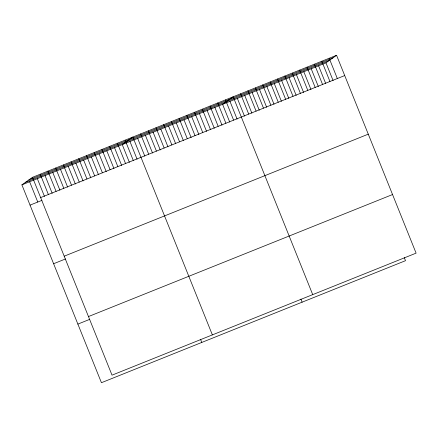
<?xml version="1.0" encoding="UTF-8"?>
<svg xmlns="http://www.w3.org/2000/svg" width="438" height="438" viewBox="0 0 438 438"><rect width="100%" height="100%" fill="white"/><g stroke="black" fill="none" stroke-linecap="round" stroke-linejoin="round"><path stroke-width="0.66" d="M404.279 257.637L405.506 260.687L101.435 382.708L21.9 184.858L32.494 177.313L336.565 55.292L416.1 253.142L112.029 375.158L32.494 177.313M21.9 184.858L325.971 62.842L336.565 55.292M28.996 179.804L333.072 57.783M25.399 182.367L329.469 60.351M40.641 197.587L344.717 75.566M30.052 205.132L41.922 200.363M64.2 256.186L368.27 134.165M53.606 263.731L65.481 258.967M88.471 316.559L392.541 194.543M77.876 324.104L89.752 319.34M329.179 58.259L337.331 78.533M325.971 62.842L333.104 80.581M321.799 61.221L329.945 81.495M318.585 65.804L325.719 83.543M314.413 64.183L322.56 84.457M311.204 68.766L318.333 86.505M307.027 67.145L315.179 87.419M303.819 71.728L310.947 89.467M299.641 70.113L307.794 90.387M296.433 74.69L303.567 92.429M292.255 73.075L300.408 93.349M289.047 77.657L296.181 95.396M284.875 76.037L293.022 96.311M281.667 80.619L288.795 98.358M277.489 78.999L285.636 99.273M274.281 83.581L281.41 101.32M270.104 81.966L278.256 102.235M266.895 86.543L274.024 104.282M262.718 84.928L270.87 105.202M259.51 89.511L266.643 107.25M255.332 87.89L263.484 108.164M252.124 92.473L259.258 110.212M247.952 90.852L256.099 111.126M244.743 95.435L251.872 113.174M240.566 93.82L248.713 114.088M237.358 98.397L244.486 116.136M312.716 294.632L233.18 96.782L222.586 104.326L229.72 122.065M229.972 101.364L237.1 119.103M225.46 99.88L233.613 120.149M300.895 299.121L302.121 302.176M217.741 102.974L225.893 123.248M214.866 107.425L222 125.164M210.026 106.073L218.173 126.347M207.152 110.518L214.281 128.257M202.307 109.171L210.454 129.445M199.432 113.617L206.561 131.356M194.587 112.265L202.739 132.539M191.713 116.716L198.841 134.455M186.867 115.364L195.019 135.638M183.993 119.809L191.127 137.554M179.147 118.463L187.3 138.737M176.273 122.908L183.407 140.647M171.433 121.561L179.58 141.835M168.559 126.007L175.687 143.746M163.713 124.655L171.86 144.929M160.839 129.106L167.968 146.845M155.994 127.754L164.146 148.028M153.119 132.199L160.248 149.938M148.274 130.852L156.426 151.126M145.4 135.298L152.534 153.037M140.554 133.951L148.706 154.22M137.68 138.397L144.814 156.136M212.37 334.895L132.84 137.045L122.246 144.589L129.374 162.328M129.96 141.496L137.094 159.235M125.12 140.144L133.267 160.417M200.549 339.39L201.776 342.439M117.4 143.242L125.547 163.516M114.526 147.688L121.654 165.427M109.681 146.336L117.833 166.61M106.806 150.787L113.935 168.526M101.961 149.435L110.113 169.709M99.087 153.886L106.22 171.625M94.241 152.534L102.393 172.807M91.367 156.979L98.501 174.718M86.527 155.632L94.674 175.906M83.653 160.078L90.781 177.817M78.807 158.726L86.954 179M75.933 163.177L83.061 180.916M71.087 161.825L79.24 182.099M68.213 166.27L75.341 184.009M63.368 164.923L71.52 185.197M60.493 169.369L67.627 187.108M55.648 168.022L63.8 188.291M52.774 172.468L59.907 190.207M47.934 171.116L56.08 191.39M45.054 175.567L52.188 193.306M40.214 174.214L48.361 194.488M37.34 178.66L44.468 196.399M29.62 181.759L37.767 202.033"/></g></svg>
